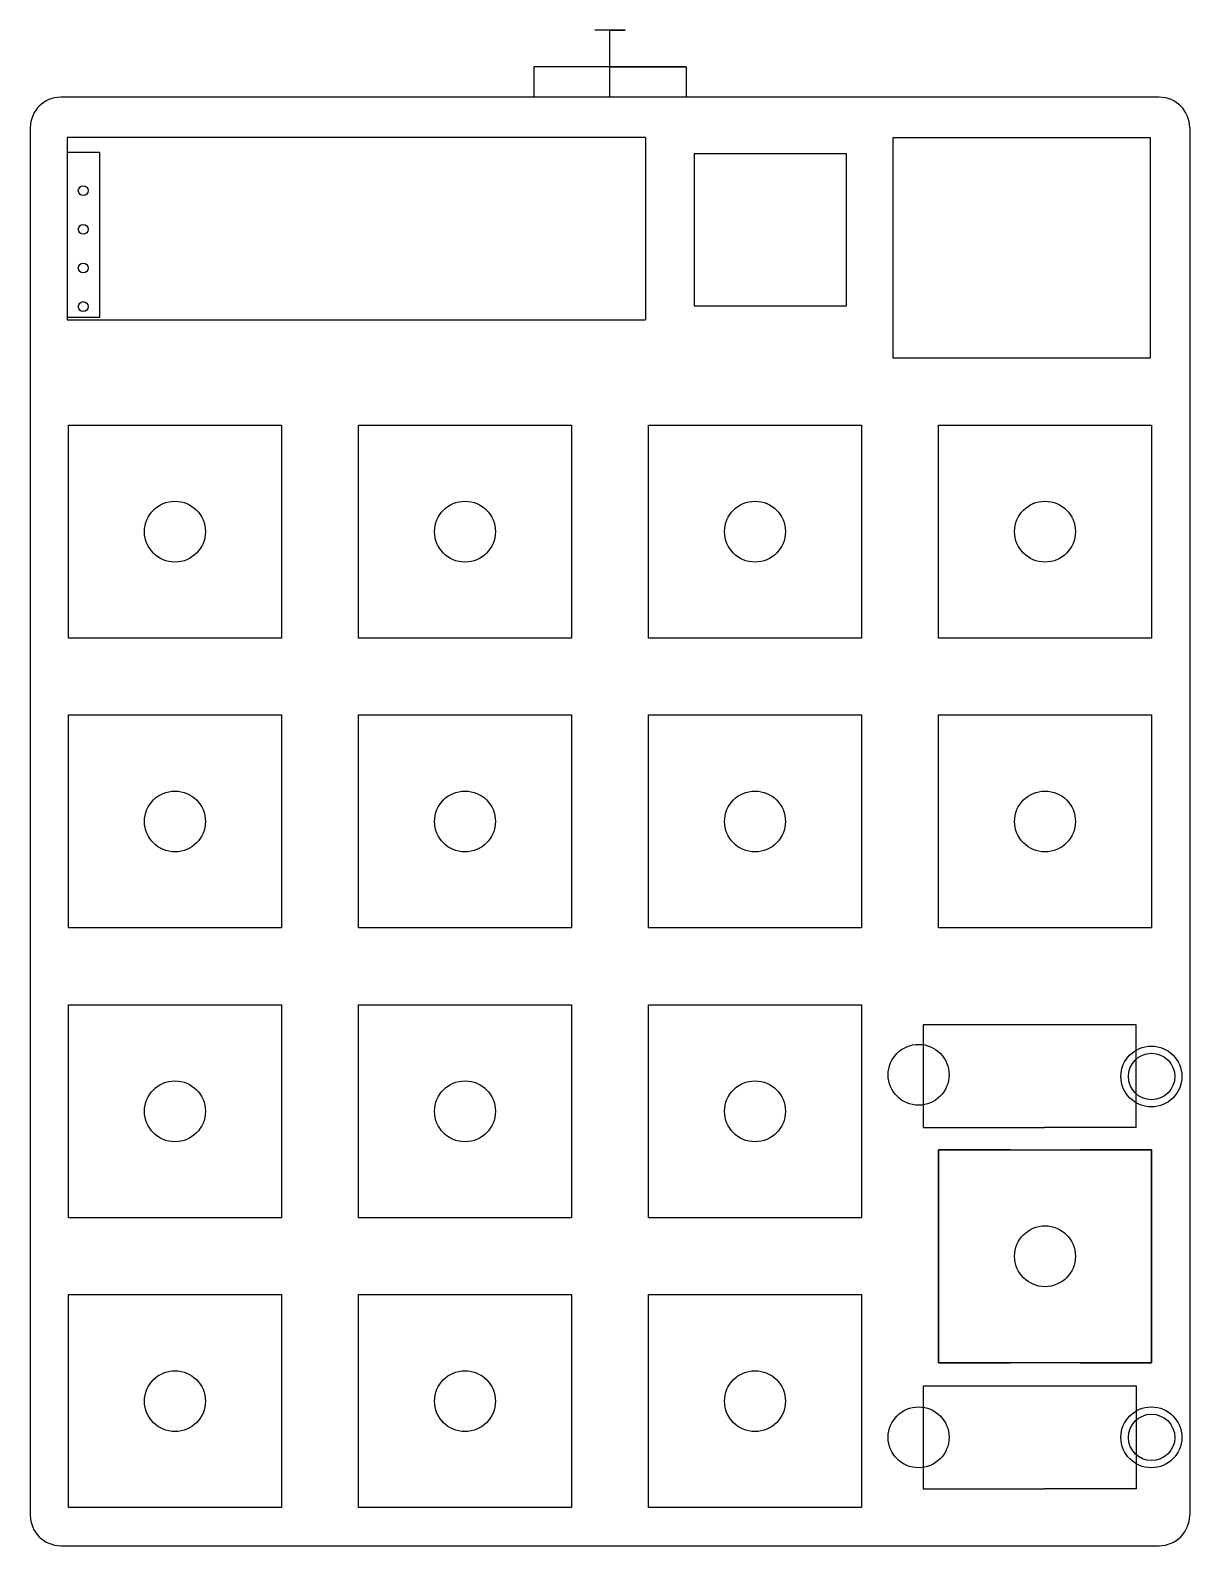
# Model space of a CAD drawing. Extents: x 9.5 to 85.7, y 9.5 to 109.1.
import ezdxf

# ---------------------------------------------------------------- set-up
doc = ezdxf.new("R2010")
doc.units = 0
doc.header["$MEASUREMENT"] = 0

msp = doc.modelspace()

# ---------------------------------------------------------------- linework, layer by layer
at = {"linetype": 'Continuous'}
for p, q in [((48.624, 109.148), (46.624, 109.148)), ((47.624, 106.748), (47.624, 109.148)), ((47.624, 109.148), (48.624, 109.148)), ((52.624, 106.748), (42.624, 106.748)), ((42.624, 106.748), (42.624, 104.748)), ((47.624, 104.748), (47.624, 106.748)), ((47.624, 106.748), (52.624, 106.748)), ((52.624, 106.748), (52.624, 104.748)), ((83.699, 104.748), (11.549, 104.748)), ((9.549, 102.748), (9.549, 11.548)), ((85.699, 102.748), (85.699, 11.548)), ((49.963, 102.109), (11.963, 102.109)), ((11.963, 102.109), (11.963, 90.324)), ((49.963, 102.109), (49.963, 90.109)), ((11.963, 101.149), (14.086, 101.149)), ((14.086, 101.149), (14.086, 90.279)), ((63.153, 101.033), (53.153, 101.033)), ((53.153, 101.033), (53.153, 91.033)), ((63.153, 91.033), (63.153, 101.033)), ((53.153, 91.033), (63.153, 91.033)), ((11.966, 90.279), (11.963, 90.324)), ((11.963, 90.324), (11.963, 90.109)), ((11.963, 90.109), (49.963, 90.109)), ((14.086, 90.279), (11.966, 90.279)), ((82.184, 43.792), (68.184, 43.792)), ((68.184, 43.792), (68.184, 37.043)), ((82.184, 37.043), (82.184, 43.792)), ((68.184, 37.043), (76.159, 37.043)), ((82.184, 37.043), (76.159, 37.043)), ((83.199, 23.853), (83.199, 21.574)), ((83.199, 21.574), (78.868, 21.574)), ((82.199, 20.043), (68.199, 20.043)), ((68.199, 20.043), (68.199, 13.294)), ((82.199, 13.294), (82.199, 20.043)), ((68.199, 13.294), (76.174, 13.294)), ((82.199, 13.294), (76.174, 13.294)), ((11.549, 9.548), (83.699, 9.548))]:
    msp.add_line(p, q, dxfattribs=at)
for p, q in [((66.204, 102.109), (66.204, 87.609)), ((66.204, 102.109), (83.104, 102.109)), ((83.104, 102.109), (83.104, 87.609)), ((83.104, 87.609), (66.204, 87.609))]:
    msp.add_line(p, q)
at = {"color": 0}
for p, q in [((12.05, 83.198), (26.049, 83.198)), ((12.05, 69.199), (12.05, 83.198)), ((26.049, 83.198), (26.049, 69.199)), ((31.099, 83.198), (45.099, 83.198)), ((31.099, 69.199), (31.099, 83.198)), ((45.099, 83.198), (45.099, 69.199)), ((50.15, 83.198), (64.149, 83.198)), ((50.15, 69.199), (50.15, 83.198)), ((64.149, 83.198), (64.149, 69.199)), ((69.2, 83.198), (83.199, 83.198)), ((69.2, 69.199), (69.2, 83.198)), ((83.199, 83.198), (83.199, 69.199)), ((26.049, 69.199), (12.05, 69.199)), ((45.099, 69.199), (31.099, 69.199)), ((64.149, 69.199), (50.15, 69.199)), ((83.199, 69.199), (69.2, 69.199)), ((12.05, 64.148), (26.049, 64.148)), ((12.05, 50.149), (12.05, 64.148)), ((26.049, 64.148), (26.049, 50.149)), ((31.099, 64.148), (45.099, 64.148)), ((31.099, 50.149), (31.099, 64.148)), ((45.099, 64.148), (45.099, 50.149)), ((50.15, 64.148), (64.149, 64.148)), ((50.15, 50.149), (50.15, 64.148)), ((64.149, 64.148), (64.149, 50.149)), ((69.2, 64.148), (83.199, 64.148)), ((69.2, 50.149), (69.2, 64.148)), ((83.199, 64.148), (83.199, 50.149)), ((26.049, 50.149), (12.05, 50.149)), ((45.099, 50.149), (31.099, 50.149)), ((64.149, 50.149), (50.15, 50.149)), ((83.199, 50.149), (69.2, 50.149)), ((12.05, 45.098), (26.049, 45.098)), ((12.05, 31.099), (12.05, 45.098)), ((26.049, 45.098), (26.049, 31.099)), ((31.099, 45.098), (45.099, 45.098)), ((31.099, 31.099), (31.099, 45.098)), ((45.099, 45.098), (45.099, 31.099)), ((50.15, 45.098), (64.149, 45.098)), ((50.15, 31.099), (50.15, 45.098)), ((64.149, 45.098), (64.149, 31.099)), ((73.899, 35.573), (69.2, 35.573)), ((69.2, 35.573), (69.2, 21.574)), ((69.2, 21.574), (69.2, 35.573)), ((69.2, 35.573), (83.199, 35.573)), ((83.199, 35.573), (78.498, 35.573)), ((83.199, 21.574), (83.199, 35.573)), ((83.199, 35.573), (83.199, 21.574)), ((26.049, 31.099), (12.05, 31.099)), ((45.099, 31.099), (31.099, 31.099)), ((64.149, 31.099), (50.15, 31.099)), ((12.05, 26.048), (26.049, 26.048)), ((12.05, 12.049), (12.05, 26.048)), ((26.049, 26.048), (26.049, 12.049)), ((31.099, 26.048), (45.099, 26.048)), ((31.099, 12.049), (31.099, 26.048)), ((45.099, 26.048), (45.099, 12.049)), ((50.15, 26.048), (64.149, 26.048)), ((50.15, 12.049), (50.15, 26.048)), ((64.149, 26.048), (64.149, 12.049)), ((69.2, 21.574), (73.899, 21.574)), ((83.199, 21.574), (69.2, 21.574)), ((78.498, 21.574), (83.199, 21.574)), ((26.049, 12.049), (12.05, 12.049)), ((45.099, 12.049), (31.099, 12.049)), ((64.149, 12.049), (50.15, 12.049))]:
    msp.add_line(p, q, dxfattribs=at)
at = {"linetype": 'Continuous'}
for centre, radius in [((13.024, 98.609), 0.325), ((13.024, 96.069), 0.325), ((13.024, 93.529), 0.325), ((13.024, 90.989), 0.325), ((19.049, 76.198), 2), ((38.099, 76.198), 2), ((57.149, 76.198), 2), ((76.199, 76.198), 2), ((19.049, 57.148), 2), ((38.099, 57.148), 2), ((57.149, 57.148), 2), ((76.199, 57.148), 2), ((67.894, 40.498), 2), ((83.184, 40.387), 2), ((83.199, 40.387), 1.524), ((19.049, 38.098), 2), ((38.099, 38.098), 2), ((57.149, 38.098), 2), ((76.199, 28.573), 2), ((76.199, 28.573), 2), ((19.049, 19.048), 2), ((38.099, 19.048), 2), ((57.149, 19.048), 2), ((67.894, 16.668), 2), ((83.184, 16.668), 2), ((83.199, 16.668), 1.524)]:
    msp.add_circle(centre, radius, dxfattribs=at)
for centre, start, end in [((11.549, 102.748), 90, 180), ((83.699, 102.748), 0, 90), ((11.549, 11.548), 180, 270), ((83.699, 11.548), 270, 0)]:
    msp.add_arc(centre, 2, start, end, dxfattribs=at)

doc.saveas('drawing.dxf')
